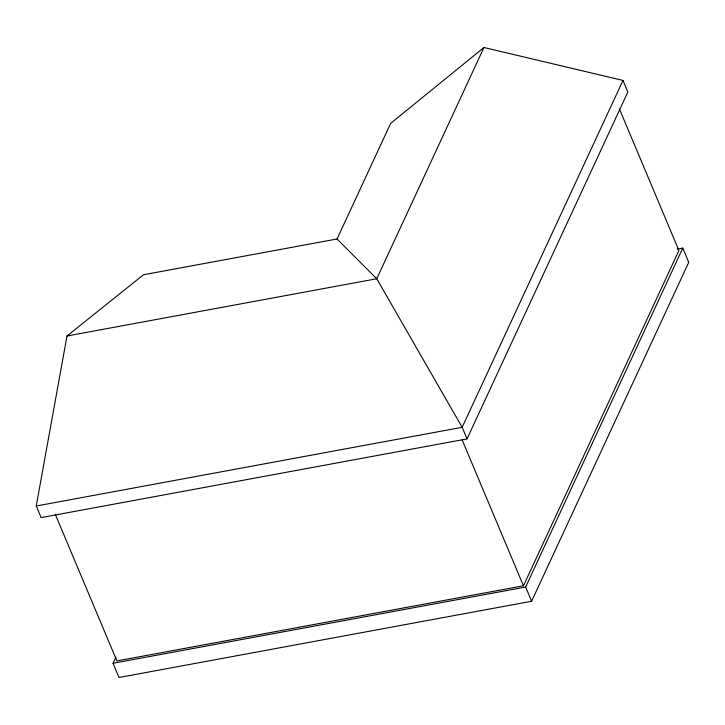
<?xml version="1.0" encoding="UTF-8"?>
<svg xmlns="http://www.w3.org/2000/svg" width="725" height="725" viewBox="0 0 725 725"><rect width="100%" height="100%" fill="white"/><g stroke="black" fill="none" stroke-linecap="round" stroke-linejoin="round"><path stroke-width="1.09" d="M36.25 506.005L66.99 335.992L143.459 274.757L337.053 238.978L390.657 123.359L483.956 47.506L622.974 80.43L627.85 92.021L467.036 438.897L41.126 517.605L36.25 506.005L462.16 427.306L622.974 80.43M677.213 249.137L682.778 248.113L688.75 262.323L531.624 601.252L119.018 677.494L113.046 663.284L115.9 657.122M483.956 47.506L376.746 278.753L66.99 335.992M55.236 514.197L116.906 660.919L523.459 585.791L678.908 250.478L619.422 108.958M531.624 601.252L525.643 587.042L682.778 248.113M113.046 663.284L525.643 587.042M337.053 238.978L376.746 278.753L462.16 427.306L467.036 438.897M462.224 440.111L523.459 585.791"/></g></svg>
